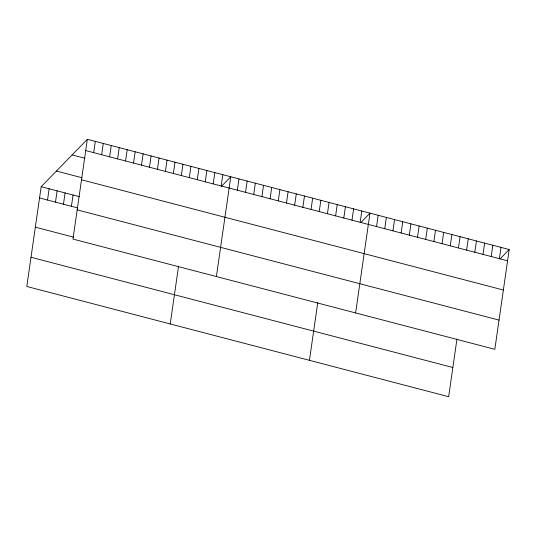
<?xml version="1.0" encoding="UTF-8"?>
<svg xmlns="http://www.w3.org/2000/svg" width="536" height="536" viewBox="0 0 536 536"><rect width="100%" height="100%" fill="white"/><g stroke="black" fill="none" stroke-linecap="round" stroke-linejoin="round"><path stroke-width="0.8" d="M87.348 139.293L72.97 239.076L494.822 349.318L509.2 249.528L87.348 139.293L41.178 186.682L26.8 286.472L448.652 396.707L456.98 338.913M47.523 200.049L49.145 188.766M55.489 202.126L57.118 190.85M63.456 204.209L65.084 192.933M71.429 206.293L73.05 195.017M93.693 152.653L95.314 141.377M101.659 154.737L103.287 143.454M109.625 156.82L111.254 145.537M117.598 158.897L119.22 147.621M125.565 160.981L127.193 149.705M133.531 163.065L135.159 151.789M141.504 165.148L143.125 153.866M149.47 167.232L151.092 155.949M157.437 169.309L159.065 158.033M165.403 171.393L167.031 160.117M173.376 173.476L174.997 162.2M181.342 175.56L182.97 164.277M189.309 177.637L190.937 166.361M170.227 323.952L178.555 266.158M197.281 179.721L198.903 168.445M205.248 181.805L206.876 170.528M213.214 183.888L214.842 172.605M221.187 185.972L222.809 174.689M216.397 276.556L230.775 176.773L221.636 186.16M237.341 190.193L238.969 178.91M245.528 192.33L247.156 181.054M253.722 194.474L255.344 183.191M261.91 196.612L263.531 185.335M270.097 198.749L271.725 187.473M278.285 200.893L279.913 189.61M286.472 203.03L288.1 191.754M294.666 205.167L296.287 193.891M302.853 207.311L304.475 196.035M311.041 209.449L312.669 198.173M319.228 211.593L320.856 200.31M327.422 213.73L329.044 202.454M309.44 360.333L317.768 302.532M335.61 215.867L337.231 204.591M343.797 218.011L345.425 206.729M351.985 220.149L353.613 208.873M360.172 222.293L361.8 211.01M355.609 312.937L369.987 213.154L360.849 222.534M376.553 226.567L378.175 215.291M384.741 228.711L386.369 217.428M392.928 230.849L394.556 219.572M401.122 232.993L402.744 221.71M409.31 235.13L410.931 223.854M417.497 237.267L419.125 225.991M425.685 239.411L427.313 228.128M433.872 241.548L435.5 230.272M442.066 243.686L443.687 232.41M450.253 245.83L451.875 234.547M458.441 247.967L460.069 236.691M466.628 250.111L468.256 238.828M474.822 252.248L476.444 240.972M483.01 254.386L484.631 243.11M491.197 256.53L492.825 245.247M499.385 258.667L501.013 247.391M500.061 258.915L509.2 249.528M85.72 150.569L507.572 260.811M72.112 154.931L84.862 158.261M56.414 171.044L81.914 177.711M81.512 179.781L503.364 290.016M41.178 186.682L79.428 196.679M39.557 197.965L77.8 207.961M77.177 209.871L499.029 320.106M35.343 227.17L73.593 237.167M31.008 257.267L452.86 367.502"/></g></svg>
